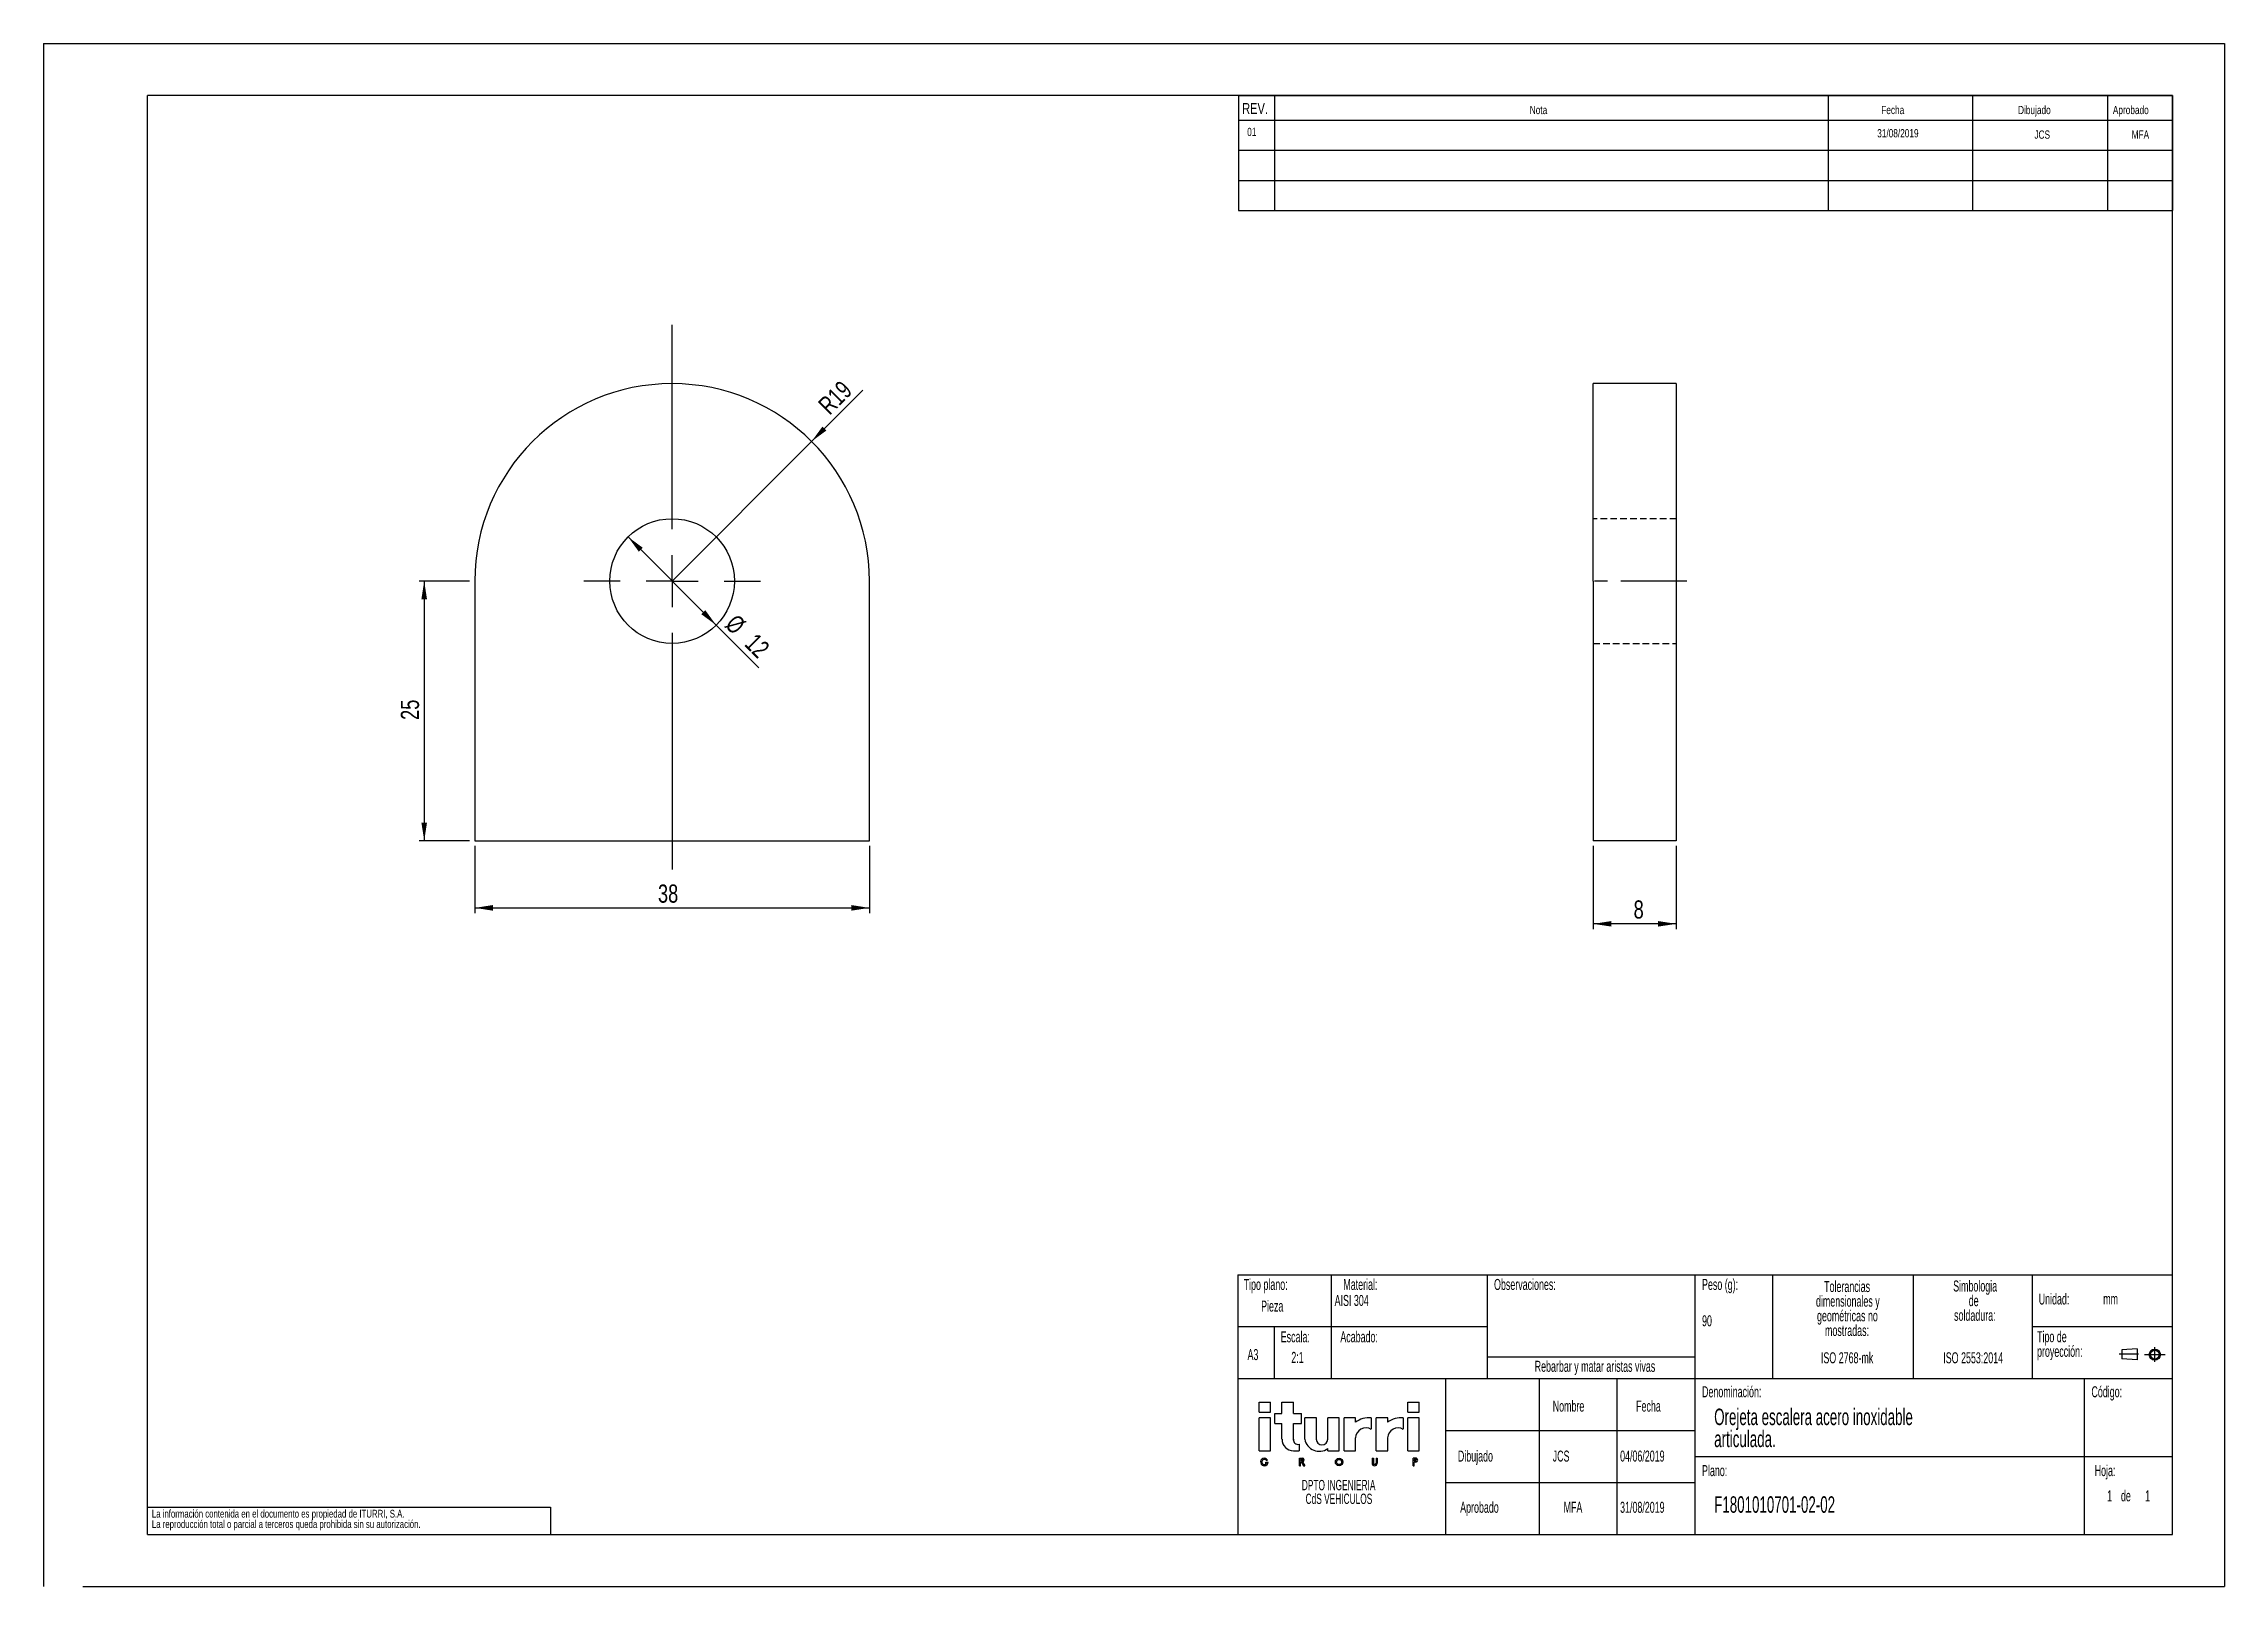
# Model space of a CAD drawing. Extents: x 0 to 1413, y 0 to 406.
# Drawn here: x 0 to 210, y 0 to 148.5 of the extents above.
import ezdxf

# ---------------------------------------------------------------- set-up
doc = ezdxf.new("R2010")
doc.units = 0
doc.header["$LTSCALE"] = 0.5
doc.linetypes.add('CENTERX2', pattern=[20.32, 12.7, -2.54, 2.54, -2.54])
doc.linetypes.add('HIDDEN', pattern=[1.905, 1.27, -0.635])
doc.layers.get('0').update_dxf_attribs({"linetype": 'CONTINUOUS'})
doc.layers.add('FORMATO', color=7, linetype='CONTINUOUS')
doc.layers.add('SLD-0', color=179, linetype='CONTINUOUS')
doc.styles.add('SLDTEXTSTYLE0', font='TXT', dxfattribs={"width": 0.605})
doc.styles.add('SLDTEXTSTYLE1', font='TXT', dxfattribs={"width": 0.75})
doc.dimstyles.new('SLDDIMSTYLE0', dxfattribs={"dimtxt": 1.75, "dimasz": 1.75, "dimexe": 0, "dimexo": 0.0625, "dimgap": 0.4375, "dimtad": 1, "dimdec": 1, "dimrnd": 1e-09, "dimzin": 12, "dimtxsty": 'SLDTEXTSTYLE1', "dimsah": 1, "dimcen": 0.09, "dimazin": 3, "dimtfac": 1, "dimtdec": 1, "dimtofl": 0, "dimtmove": 0, "dimatfit": 3, "dimtolj": 1, "dimtzin": 12})
doc.dimstyles.new('SLDDIMSTYLE1', dxfattribs={"dimtxt": 1.75, "dimasz": 1.75, "dimexe": 0, "dimexo": 0.0625, "dimgap": 0.4375, "dimtad": 1, "dimdec": 1, "dimrnd": 1e-09, "dimzin": 12, "dimtxsty": 'SLDTEXTSTYLE1', "dimsah": 1, "dimcen": 0, "dimazin": 3, "dimtfac": 1, "dimtdec": 1, "dimtmove": 0, "dimatfit": 3, "dimtolj": 1, "dimtzin": 12})
doc.dimstyles.new('SLDDIMSTYLE2', dxfattribs={"dimtxt": 1.75, "dimasz": 1.75, "dimexe": 0, "dimexo": 0.0625, "dimgap": 0.4375, "dimtad": 1, "dimdec": 1, "dimrnd": 1e-09, "dimzin": 12, "dimtxsty": 'SLDTEXTSTYLE1', "dimsah": 1, "dimcen": 0, "dimazin": 3, "dimtfac": 1, "dimtdec": 1, "dimtofl": 0, "dimtmove": 0, "dimatfit": 3, "dimtolj": 1, "dimtzin": 12})

# ---------------------------------------------------------------- blocks, each defined once
blk = doc.blocks.new('SW_NOTE_0')
at = {"color": 0, "linetype": 'CONTINUOUS', "char_height": 0.6615, "attachment_point": 2, "style": 'SLDTEXTSTYLE0'}
for s, insert in [('DPTO INGENIERIA', (3.92, 0.85)), ('CdS VEHICULOS', (3.94, -0.03))]:
    blk.add_mtext(s, dxfattribs=dict(at, insert=insert))
blk = doc.blocks.new('BLOQUE1')
at = {"layer": 'SLD-0'}
for p, q in [((0, 6.97), (0.74, 6.97)), ((0, 6.32), (0, 6.97)), ((0, 6.32), (0.74, 6.32)), ((0, 3.84), (0, 5.95)), ((0.74, 5.95), (0, 5.95)), ((0.74, 6.32), (0.74, 6.97)), ((0.74, 3.84), (0.74, 5.95)), ((1.01, 6.23), (1.47, 6.23)), ((1.01, 5.59), (1.01, 6.23)), ((1.47, 6.23), (1.47, 6.97)), ((1.47, 6.97), (2.21, 6.97)), ((2.21, 6.23), (2.21, 6.97)), ((2.21, 6.23), (2.73, 6.23)), ((2.73, 5.59), (2.73, 6.23)), ((2.94, 4.58), (2.94, 5.95)), ((3.68, 5.95), (2.94, 5.95)), ((3.68, 4.58), (3.68, 5.95)), ((5.15, 5.95), (4.41, 5.95)), ((4.41, 4.58), (4.41, 5.95)), ((5.15, 3.84), (5.15, 5.95)), ((5.46, 3.84), (5.46, 5.95)), ((6.19, 5.95), (5.46, 5.95)), ((6.19, 5.68), (6.19, 5.95)), ((7.21, 5.22), (7.21, 5.95)), ((7.52, 3.84), (7.52, 5.95)), ((8.26, 5.95), (7.52, 5.95)), ((8.26, 5.68), (8.26, 5.95)), ((9.27, 5.22), (9.27, 5.95)), ((9.55, 6.97), (10.28, 6.97)), ((9.55, 6.32), (9.55, 6.97)), ((9.55, 6.32), (10.28, 6.32)), ((9.55, 3.84), (9.55, 5.95)), ((10.28, 5.95), (9.55, 5.95)), ((10.28, 6.32), (10.28, 6.97)), ((10.28, 3.84), (10.28, 5.95)), ((1.01, 5.59), (1.47, 5.59)), ((1.47, 4.58), (1.47, 5.59)), ((2.21, 5.59), (2.73, 5.59)), ((2.21, 4.52), (2.21, 5.59)), ((6.19, 3.84), (6.19, 4.68)), ((8.26, 3.84), (8.26, 4.68)), ((0.44, 3.11), (0.58, 3.11)), ((0.44, 3.03), (0.44, 3.11)), ((0.44, 3.03), (0.48, 3.03)), ((0.45, 3.24), (0.55, 3.24)), ((2.6, 2.88), (2.6, 3.36)), ((2.6, 3.36), (2.78, 3.36)), ((2.6, 2.88), (2.67, 2.88)), ((2.67, 3.21), (2.67, 3.28)), ((2.67, 3.28), (2.78, 3.28)), ((2.67, 3.21), (2.78, 3.21)), ((2.67, 3.13), (2.71, 3.13)), ((2.67, 2.88), (2.67, 3.13)), ((2.71, 3.13), (2.85, 2.88)), ((2.79, 3.13), (2.93, 2.88)), ((2.85, 2.88), (2.93, 2.88)), ((4.41, 3.84), (4.41, 3.98)), ((7.26, 3.36), (7.26, 3.04)), ((7.26, 3.36), (7.34, 3.36)), ((7.34, 3.36), (7.34, 3.04)), ((7.51, 3.36), (7.51, 3.04)), ((7.51, 3.36), (7.59, 3.36)), ((7.59, 3.36), (7.59, 3.04)), ((10.06, 3.36), (9.89, 3.36)), ((9.89, 2.88), (9.89, 3.36)), ((9.89, 2.88), (9.89, 3.36)), ((9.89, 2.88), (9.97, 2.88)), ((9.97, 3.19), (9.97, 3.28)), ((10.06, 3.28), (9.97, 3.28)), ((10.06, 3.19), (9.97, 3.19)), ((10.06, 3.11), (9.97, 3.11)), ((9.97, 2.88), (9.97, 3.11))]:
    blk.add_line(p, q, dxfattribs=at)
at = {"layer": 'SLD-0', "linetype": 'CONTINUOUS'}
for p, q in [((2.57, 4.26), (2.57, 3.84)), ((0, 3.84), (0.74, 3.84)), ((2.21, 3.84), (2.57, 3.84)), ((4.41, 3.84), (5.15, 3.84)), ((5.46, 3.84), (6.19, 3.84)), ((7.52, 3.84), (8.26, 3.84)), ((9.55, 3.84), (10.28, 3.84))]:
    blk.add_line(p, q, dxfattribs=at)
at = {"layer": 'SLD-0'}
for radius in [0.241, 0.164]:
    blk.add_circle((5.14, 3.12), radius, dxfattribs=at)
at = {"layer": 'SLD-0', "linetype": 'CONTINUOUS'}
for centre, radius, start, end in [((7.08, 4.43), 1.53, 85.3992, 125.479), ((9.14, 4.43), 1.53, 85.3992, 125.479), ((6.86, 4.64), 0.67, 59.3496, 176.82), ((8.92, 4.64), 0.67, 59.3496, 176.82)]:
    blk.add_arc(centre, radius, start, end, dxfattribs=at)
at = {"layer": 'SLD-0'}
for centre, radius, start, end in [((2.21, 4.58), 0.735, 180, 270), ((2.5, 4.55), 0.297, 174.1878, 284.1512), ((3.87, 4.76), 0.95, 191.0739, 304.4906), ((4.04, 4.58), 0.368, 180, 0), ((0.34, 3.12), 0.241, 30.8678, 356.7364), ((0.34, 3.12), 0.164, 48.9815, 326.3369), ((2.78, 3.25), 0.117, 278.4773, 90), ((2.78, 3.25), 0.0393, 270, 90), ((7.42, 3.04), 0.161, 180, 0), ((7.42, 3.04), 0.0836, 180, 0), ((10.06, 3.24), 0.126, 270, 90), ((10.06, 3.24), 0.0491, 270, 90)]:
    blk.add_arc(centre, radius, start, end, dxfattribs=at)
at = {"color": 7, "linetype": 'CONTINUOUS'}
blk.add_blockref('SW_NOTE_0', (1.19, 1.12), dxfattribs=at)
blk = doc.blocks.new('BLOQUE3')
at = {"color": 7, "linetype": 'CENTERX2'}
for p, q in [((198.96, 65.03), (197.4, 65.03)), ((199.44, 65.01), (201.08, 65.01)), ((200.26, 64.42), (200.26, 65.6))]:
    blk.add_line(p, q, dxfattribs=at)
at = {"color": 7, "linetype": 'CONTINUOUS'}
for p, q in [((198.84, 65.47), (197.62, 65.38)), ((197.62, 65.38), (197.62, 64.67)), ((198.84, 65.47), (198.84, 64.58)), ((198.84, 64.58), (197.62, 64.67))]:
    blk.add_line(p, q, dxfattribs=at)
for radius in [0.446, 0.357]:
    blk.add_circle((200.26, 65.01), radius, dxfattribs=at)
blk = doc.blocks.new('SW_NOTE_0_1')
at = {"layer": 'SLD-0', "color": 0, "attachment_point": 2, "style": 'SLDTEXTSTYLE0'}
for s, insert, char_height in [('dimensionales y', (3.77, -0.05), 1.0583), ('Tolerancias', (3.7, 1.36), 1.0583), ('geométricas no', (3.73, -1.46), 1.0583), ('mostradas:', (3.69, -2.87), 1.058)]:
    blk.add_mtext(s, dxfattribs=dict(at, insert=insert, char_height=char_height))
blk = doc.blocks.new('SW_NOTE_0_2')
at = {"layer": 'SLD-0', "color": 0, "attachment_point": 1, "style": 'SLDTEXTSTYLE0'}
for s, insert, char_height in [('Tipo de', (0, 1.36), 1.058), ('proyección:', (0, -0.05), 1.0583)]:
    blk.add_mtext(s, dxfattribs=dict(at, insert=insert, char_height=char_height))
blk = doc.blocks.new('SW_NOTE_0_3')
at = {"layer": 'SLD-0', "color": 0, "char_height": 1.058, "attachment_point": 2, "style": 'SLDTEXTSTYLE0'}
for s, insert in [('Simbologia', (3.56, 1.36)), ('de', (3.42, -0.05)), ('soldadura:', (3.53, -1.46))]:
    blk.add_mtext(s, dxfattribs=dict(at, insert=insert))
blk = doc.blocks.new('SW_NOTE_0_4')
at = {"layer": 'SLD-0', "color": 0, "char_height": 0.75, "attachment_point": 1, "style": 'SLDTEXTSTYLE1'}
for s, insert in [('La información contenida en el documento es propiedad de ITURRI, S.A.', (0, 0.96)), ('La reproducción total o parcial a terceros queda prohibida sin su autorización.', (0, -0.04))]:
    blk.add_mtext(s, dxfattribs=dict(at, insert=insert))
blk = doc.blocks.new('SW_NOTE_0_5')
at = {"layer": 'SLD-0', "color": 0, "char_height": 1.5875, "attachment_point": 1, "style": 'SLDTEXTSTYLE0'}
for s, insert in [('Orejeta escalera acero inoxidable', (0, 2.05)), ('articulada.', (0, -0.07))]:
    blk.add_mtext(s, dxfattribs=dict(at, insert=insert))
blk = doc.blocks.new('SW_NOTE_0_6')
at = {"layer": 'SLD-0', "color": 0, "attachment_point": 2, "style": 'SLDTEXTSTYLE0'}
for s, insert, char_height in [('dimensionales y', (3.77, -0.05), 1.0583), ('Tolerancias', (3.7, 1.36), 1.0583), ('geométricas no', (3.73, -1.46), 1.0583), ('mostradas:', (3.69, -2.87), 1.058)]:
    blk.add_mtext(s, dxfattribs=dict(at, insert=insert, char_height=char_height))
blk = doc.blocks.new('SW_NOTE_0_7')
at = {"layer": 'SLD-0', "color": 0, "attachment_point": 1, "style": 'SLDTEXTSTYLE0'}
for s, insert, char_height in [('Tipo de', (0, 1.36), 1.058), ('proyección:', (0, -0.05), 1.0583)]:
    blk.add_mtext(s, dxfattribs=dict(at, insert=insert, char_height=char_height))
blk = doc.blocks.new('SW_NOTE_0_8')
at = {"layer": 'SLD-0', "color": 0, "char_height": 1.058, "attachment_point": 2, "style": 'SLDTEXTSTYLE0'}
for s, insert in [('Simbologia', (3.56, 1.36)), ('de', (3.42, -0.05)), ('soldadura:', (3.53, -1.46))]:
    blk.add_mtext(s, dxfattribs=dict(at, insert=insert))
blk = doc.blocks.new('SW_NOTE_0_9')
at = {"layer": 'SLD-0', "color": 0, "char_height": 0.75, "attachment_point": 1, "style": 'SLDTEXTSTYLE1'}
for s, insert in [('La información contenida en el documento es propiedad de ITURRI, S.A.', (0, 0.96)), ('La reproducción total o parcial a terceros queda prohibida sin su autorización.', (0, -0.04))]:
    blk.add_mtext(s, dxfattribs=dict(at, insert=insert))
blk = doc.blocks.new('SW_NOTE_0_10')
at = {"layer": 'SLD-0', "color": 0, "char_height": 1.5875, "attachment_point": 1, "style": 'SLDTEXTSTYLE0'}
for s, insert in [('Orejeta escalera acero inoxidable', (0, 2.05)), ('articulada.', (0, -0.07))]:
    blk.add_mtext(s, dxfattribs=dict(at, insert=insert))
blk = doc.blocks.new('_D')
at = {"layer": 'FORMATO', "color": 7}
for p, q in [((41.52, 71.27), (41.52, 64.81)), ((79.52, 71.27), (79.52, 64.81)), ((41.52, 65.31), (79.52, 65.31))]:
    blk.add_line(p, q, dxfattribs=at)
for points in [[(41.52, 65.31), (43.27, 65.04), (43.27, 65.58)], [(79.52, 65.31), (77.77, 65.58), (77.77, 65.04)]]:
    blk.add_solid(points, dxfattribs=at)
at = {"layer": 'FORMATO', "color": 7, "insert": (59.16, 67.56), "char_height": 1.75, "attachment_point": 1, "style": 'SLDTEXTSTYLE1'}
blk.add_mtext('38', dxfattribs=at)
blk = doc.blocks.new('_D_1')
at = {"layer": 'FORMATO', "color": 7}
for p, q in [((41.02, 96.77), (36.15, 96.77)), ((36.65, 96.77), (36.65, 71.77)), ((41.02, 71.77), (36.15, 71.77))]:
    blk.add_line(p, q, dxfattribs=at)
for points in [[(36.65, 96.77), (36.38, 95.02), (36.92, 95.02)], [(36.65, 71.77), (36.92, 73.52), (36.38, 73.52)]]:
    blk.add_solid(points, dxfattribs=at)
at = {"layer": 'FORMATO', "color": 7, "insert": (34.4, 83.4), "char_height": 1.75, "attachment_point": 1, "rotation": 90, "style": 'SLDTEXTSTYLE1'}
blk.add_mtext('25', dxfattribs=at)
blk = doc.blocks.new('_D_2')
at = {"layer": 'FORMATO', "color": 7}
for q in [(56.28, 101.02), (68.87, 88.42)]:
    blk.add_line((64.76, 92.53), q, dxfattribs=at)
for points in [[(56.28, 101.02), (57.32, 99.59), (57.7, 99.97)], [(64.76, 92.53), (63.72, 93.96), (63.33, 93.58)]]:
    blk.add_solid(points, dxfattribs=at)
at = {"layer": 'FORMATO', "color": 7, "char_height": 1.75, "attachment_point": 1, "rotation": 315, "style": 'SLDTEXTSTYLE1'}
for s, insert in [('%%c', (66.76, 93.7)), ('12', (68.65, 91.85))]:
    blk.add_mtext(s, dxfattribs=dict(at, insert=insert))
blk = doc.blocks.new('_D_3')
at = {"layer": 'FORMATO', "color": 7}
for q in [(78.89, 115.14), (60.52, 96.77)]:
    blk.add_line((73.95, 110.21), q, dxfattribs=at)
blk.add_solid([(73.95, 110.21), (75.38, 111.26), (75, 111.64)], dxfattribs=at)
at = {"layer": 'FORMATO', "color": 7, "insert": (74.46, 113.91), "char_height": 1.75, "attachment_point": 1, "rotation": 45, "style": 'SLDTEXTSTYLE1'}
blk.add_mtext('R19', dxfattribs=at)
blk = doc.blocks.new('SW_CENTERMARKSYMBOL_0')
at = {"layer": 'FORMATO', "color": 0}
for p, q in [((0, 5), (0, 24.67)), ((0, 0), (0, 2.5)), ((0, 0), (-2.5, 0)), ((0, 0), (0, -2.5)), ((0, 0), (2.5, 0)), ((5, 0), (8.5, 0)), ((-5, 0), (-8.5, 0)), ((0, -5), (0, -27.78))]:
    blk.add_line(p, q, dxfattribs=at)
blk = doc.blocks.new('_D_4')
at = {"layer": 'FORMATO', "color": 7}
for p, q in [((149.22, 71.27), (149.22, 63.27)), ((157.22, 71.27), (157.22, 63.27)), ((157.22, 63.77), (149.22, 63.77))]:
    blk.add_line(p, q, dxfattribs=at)
for points in [[(149.22, 63.77), (150.97, 63.51), (150.97, 64.04)], [(157.22, 63.77), (155.47, 64.04), (155.47, 63.51)]]:
    blk.add_solid(points, dxfattribs=at)
at = {"layer": 'FORMATO', "color": 7, "insert": (153.11, 66.03), "char_height": 1.75, "attachment_point": 1, "style": 'SLDTEXTSTYLE1'}
blk.add_mtext('8', dxfattribs=at)

msp = doc.modelspace()

# ---------------------------------------------------------------- linework, layer by layer
at = {"color": 7, "linetype": 'CONTINUOUS'}
for p, q in [((0, 148.5), (210, 148.5)), ((0, 148.5), (0, 0)), ((210, 148.5), (210, 0)), ((205, 143.5), (10, 143.5)), ((10, 5), (10, 143.5)), ((205, 5), (205, 143.5)), ((157.22, 115.77), (149.22, 115.77)), ((149.22, 96.77), (149.22, 115.77)), ((157.22, 115.77), (157.22, 96.77)), ((41.52, 96.77), (41.52, 71.77)), ((79.52, 71.77), (79.52, 96.77)), ((149.22, 96.77), (149.22, 71.77)), ((157.22, 96.77), (157.22, 71.77)), ((41.52, 71.77), (79.52, 71.77)), ((157.22, 71.77), (149.22, 71.77)), ((115, 30), (205, 30)), ((115, 30), (115, 5)), ((10, 5), (205, 5)), ((3.77, 0), (210, 0))]:
    msp.add_line(p, q, dxfattribs=at)
at = {"color": 7, "linetype": 'HIDDEN'}
for p, q in [((157.22, 102.77), (149.22, 102.77)), ((149.22, 90.77), (157.22, 90.77))]:
    msp.add_line(p, q, dxfattribs=at)
at = {"color": 7, "linetype": 'CONTINUOUS'}
msp.add_circle((60.52, 96.77), 6, dxfattribs=at)
msp.add_arc((60.52, 96.77), 19, 0, 180, dxfattribs=at)
at = {"layer": 'FORMATO'}
for p, q in [((115.05, 143.5), (205, 143.5)), ((115.05, 143.5), (115.05, 132.43)), ((118.52, 143.5), (118.52, 132.43)), ((171.83, 143.5), (171.83, 132.43)), ((185.73, 143.5), (185.73, 132.43)), ((198.76, 143.5), (198.76, 132.43)), ((205, 143.5), (205, 132.43)), ((115.05, 141.13), (205, 141.13)), ((115.05, 138.23), (205, 138.23)), ((115.05, 135.33), (205, 135.33)), ((115.05, 132.43), (205, 132.43))]:
    msp.add_line(p, q, dxfattribs=at)
at = {"layer": 'FORMATO', "color": 7, "linetype": 'CENTERX2'}
msp.add_line((158.22, 96.77), (148.22, 96.77), dxfattribs=at)
at = {"layer": 'SLD-0'}
for p, q in [((124, 30), (124, 20)), ((139, 30), (139, 20)), ((159, 30), (159, 20)), ((166.5, 30), (166.5, 20)), ((180.04, 30), (180.04, 20)), ((191.5, 30), (191.5, 20)), ((115, 25), (124, 25)), ((118.5, 25), (118.5, 20)), ((124, 25), (139, 25)), ((191.5, 25), (205, 25)), ((139, 22.08), (159, 22.08)), ((115, 20), (205, 20)), ((135, 20), (135, 5)), ((144, 20), (144, 5)), ((151.5, 20), (151.5, 5)), ((159, 20), (159, 5)), ((196.5, 20), (196.5, 5)), ((135, 15), (159, 15)), ((159, 12.5), (196.5, 12.5)), ((196.5, 12.5), (205, 12.5)), ((135, 10), (159, 10)), ((10, 7.62), (48.81, 7.62)), ((48.81, 7.62), (48.81, 5))]:
    msp.add_line(p, q, dxfattribs=at)

# ---------------------------------------------------------------- block references
at = {"color": 7, "linetype": 'CONTINUOUS'}
for name, p, xscale, yscale, zscale in [('BLOQUE3', (-37.01, -55.7), 1.2, 1.2, 1.2), ('BLOQUE3', (-37.01, -55.7), 1.2, 1.2, 1.2), ('BLOQUE1', (117.04, 7.29), 1.5, 1.5, 1.5), ('BLOQUE1', (117.04, 7.29), 1.5, 1.5, 1.5)]:
    msp.add_blockref(name, p, dxfattribs=dict(at, xscale=xscale, yscale=yscale, zscale=zscale))
at = {"layer": 'FORMATO', "color": 7}
msp.add_blockref('SW_CENTERMARKSYMBOL_0', (60.52, 96.77), dxfattribs=at)
at = {"layer": 'SLD-0'}
for name, p in [('SW_NOTE_0_1', (169.97, 28.03)), ('SW_NOTE_0_6', (169.97, 28.03)), ('SW_NOTE_0_3', (182.44, 28.08)), ('SW_NOTE_0_8', (182.44, 28.08)), ('SW_NOTE_0_2', (191.96, 23.2)), ('SW_NOTE_0_7', (191.96, 23.2)), ('SW_NOTE_0_5', (160.87, 15.06)), ('SW_NOTE_0_10', (160.87, 15.06)), ('SW_NOTE_0_4', (10.42, 6.41)), ('SW_NOTE_0_9', (10.42, 6.41))]:
    msp.add_blockref(name, p, dxfattribs=at)

# ---------------------------------------------------------------- texts
at = {"layer": 'FORMATO', "style": 'SLDTEXTSTYLE1'}
for s, insert, char_height, attachment_point in [('REV.', (115.42, 142.78), 1.058, 1), ('Nota', (143.11, 142.51), 0.794, 1), ('Fecha', (176.96, 142.51), 0.794, 1), ('Dibujado', (190.13, 142.51), 0.794, 1), ('Aprobado', (199.26, 142.51), 0.794, 1), ('01', (116.34, 140.4), 0.794, 2), ('31/08/2019', (178.56, 140.27), 0.794, 2), ('JCS', (192.46, 140.14), 0.794, 2), ('MFA', (201.91, 140.14), 0.794, 2)]:
    msp.add_mtext(s, dxfattribs=dict(at, insert=insert, char_height=char_height, attachment_point=attachment_point))
at = {"layer": 'SLD-0', "style": 'SLDTEXTSTYLE0'}
for s, insert, char_height, attachment_point in [('Tipo plano:', (115.56, 29.59), 1.0583, 1), ('Tipo plano:', (115.56, 29.59), 1.0583, 1), ('Material:', (125.16, 29.59), 1.058, 1), ('Material:', (125.16, 29.59), 1.058, 1), ('Observaciones:', (139.67, 29.59), 1.0583, 1), ('Observaciones:', (139.67, 29.59), 1.0583, 1), ('Peso (g):', (159.7, 29.59), 1.058, 1), ('Peso (g):', (159.7, 29.59), 1.058, 1), ('Pieza', (117.24, 27.51), 1.058, 1), ('Pieza', (117.24, 27.51), 1.058, 1), ('AISI 304', (124.32, 28.05), 1.058, 1), ('AISI 304', (124.32, 28.05), 1.058, 1), ('Unidad:', (192.12, 28.19), 1.058, 1), ('Unidad:', (192.12, 28.19), 1.058, 1), ('mm', (198.33, 28.19), 1.058, 1), ('mm', (198.33, 28.19), 1.058, 1), ('90', (159.7, 26.09), 1.058, 1), ('90', (159.7, 26.09), 1.058, 1), ('Escala:', (119.13, 24.55), 1.058, 1), ('Escala:', (119.13, 24.55), 1.058, 1), ('Acabado:', (124.87, 24.55), 1.058, 1), ('Acabado:', (124.87, 24.55), 1.058, 1), ('A3', (115.93, 22.84), 1.058, 1), ('A3', (115.93, 22.84), 1.058, 1), ('2:1', (120.15, 22.57), 1.058, 1), ('2:1', (120.15, 22.57), 1.058, 1), ('Rebarbar y matar aristas vivas', (149.39, 21.71), 1.0583, 2), ('Rebarbar y matar aristas vivas', (149.39, 21.71), 1.0583, 2), ('ISO 2768-mk', (173.67, 22.53), 1.0583, 2), ('ISO 2768-mk', (173.67, 22.53), 1.0583, 2), ('ISO 2553:2014', (185.81, 22.53), 1.0583, 2), ('ISO 2553:2014', (185.81, 22.53), 1.0583, 2), ('Denominación:', (159.7, 19.26), 1.0583, 1), ('Denominación:', (159.7, 19.26), 1.0583, 1), ('Código:', (197.2, 19.26), 1.058, 1), ('Código:', (197.2, 19.26), 1.058, 1), ('Nombre', (145.32, 17.88), 1.058, 1), ('Nombre', (145.32, 17.88), 1.058, 1), ('Fecha', (153.35, 17.88), 1.058, 1), ('Fecha', (153.35, 17.88), 1.058, 1), ('Dibujado', (136.19, 13.07), 1.058, 1), ('Dibujado', (136.19, 13.07), 1.058, 1), ('JCS', (145.32, 13.07), 1.058, 1), ('04/06/2019', (151.81, 13.07), 1.058, 1), ('Plano:', (159.7, 11.67), 1.058, 1), ('Plano:', (159.7, 11.67), 1.058, 1), ('Hoja:', (197.51, 11.67), 1.058, 1), ('Hoja:', (197.51, 11.67), 1.058, 1), ('F1801010701-02-02', (160.87, 8.67), 1.5875, 1), ('F1801010701-02-02', (160.87, 8.67), 1.5875, 1), ('1', (198.71, 9.24), 1.06, 1), ('1', (198.71, 9.24), 1.06, 1), ('1', (198.71, 9.24), 1.06, 1), ('1', (198.71, 9.24), 1.06, 1), ('de', (200.04, 9.24), 1.058, 1), ('de', (200.04, 9.24), 1.058, 1), ('de', (200.04, 9.24), 1.058, 1), ('de', (200.04, 9.24), 1.058, 1), ('1', (202.37, 9.24), 1.06, 1), ('1', (202.37, 9.24), 1.06, 1), ('1', (202.37, 9.24), 1.06, 1), ('1', (202.37, 9.24), 1.06, 1), ('Aprobado', (136.41, 8.14), 1.058, 1), ('Aprobado', (136.41, 8.14), 1.058, 1), ('MFA', (146.37, 8.14), 1.058, 1), ('31/08/2019', (151.81, 8.14), 1.058, 1)]:
    msp.add_mtext(s, dxfattribs=dict(at, insert=insert, char_height=char_height, attachment_point=attachment_point))

# ---------------------------------------------------------------- dimensions: what is measured, and where the dimension line sits
at = {"layer": 'FORMATO', "color": 7}
dim = msp.add_radius_dim(center=(60.52, 96.77), mpoint=(73.95, 110.21), dimstyle='SLDDIMSTYLE2', dxfattribs=at)
dim.commit()
dim.dimension.update_dxf_attribs({"geometry": '_D_3', "text_midpoint": (77.5, 113.76), "dimtype": 164})
dim = msp.add_diameter_dim_2p(p1=(64.76, 92.53), p2=(56.28, 101.02), dimstyle='SLDDIMSTYLE1', dxfattribs=at)
dim.commit()
dim.dimension.update_dxf_attribs({"geometry": '_D_2', "text_midpoint": (67.1, 90.2), "dimtype": 163})
for base, p1, p2, angle, picture, middle in [((36.65, 71.77), (41.52, 96.77), (41.52, 71.77), 90, '_D_1', (36.65, 84.69)), ((79.52, 65.31), (41.52, 71.77), (79.52, 71.77), 0, '_D', (60.46, 65.31))]:
    dim = msp.add_linear_dim(base=base, p1=p1, p2=p2, angle=angle, dimstyle='SLDDIMSTYLE0', dxfattribs=at)
    dim.commit()
    dim.dimension.update_dxf_attribs({"geometry": picture, "text_midpoint": middle, "dimtype": 160})
dim = msp.add_linear_dim(base=(149.22, 63.77), p1=(157.22, 71.77), p2=(149.22, 71.77), dimstyle='SLDDIMSTYLE0', dxfattribs=at)
dim.commit()
dim.dimension.update_dxf_attribs({"geometry": '_D_4', "text_midpoint": (153.76, 63.77), "dimtype": 160})

doc.saveas('drawing.dxf')
